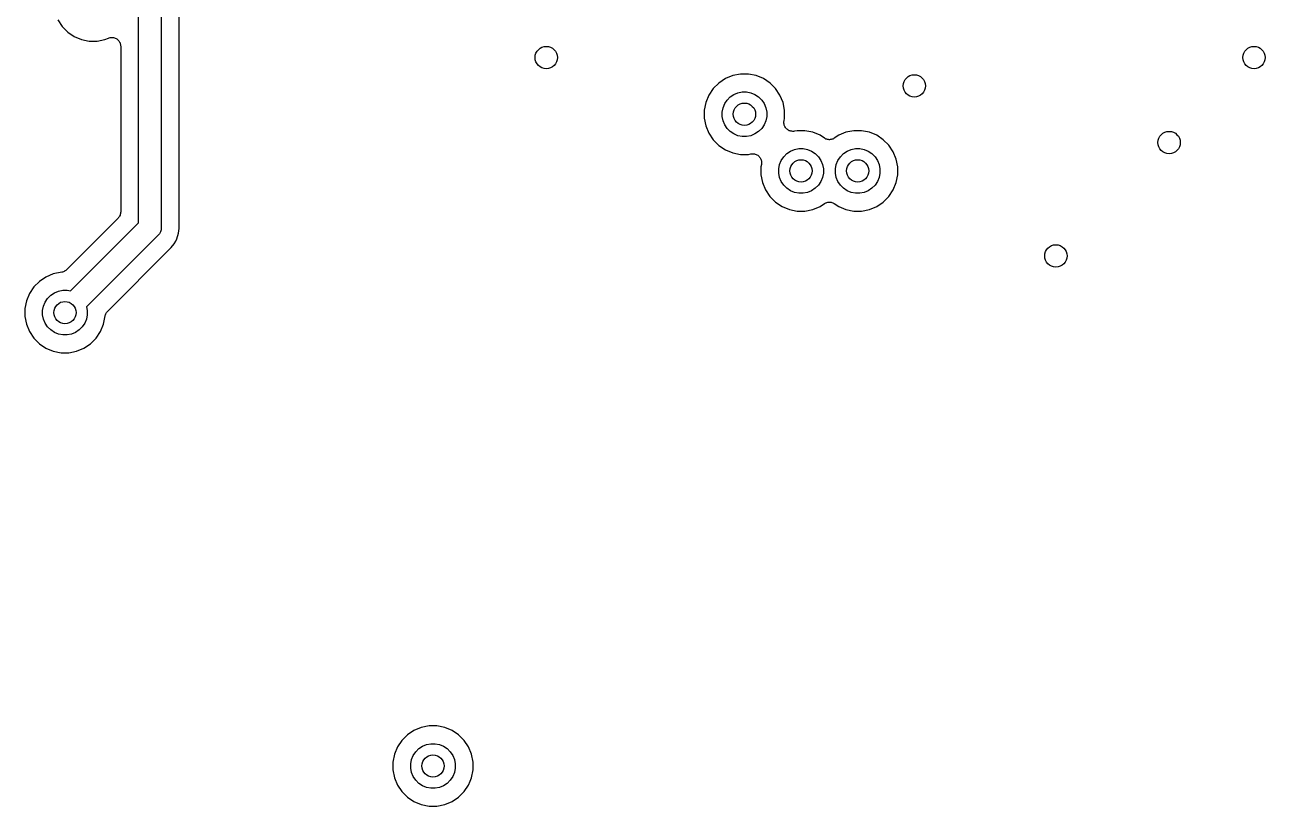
# Model space of a CAD drawing. Extents: x 4.56 to 9.07, y -4.98 to -1.83.
# Drawn here: x 7.47 to 8.017, y -3.068 to -2.723 of the extents above; entities that cross this region are included whole.
import ezdxf

# ---------------------------------------------------------------- set-up
doc = ezdxf.new("R2010")
doc.units = 0
doc.header["$MEASUREMENT"] = 0
doc.layers.add('BLACK', color=7, linetype='CONTINUOUS')

msp = doc.modelspace()

# ---------------------------------------------------------------- linework, layer by layer
at = {"layer": 'BLACK', "linetype": 'CONTINUOUS'}
for p, q in [((7.52, -2.81043), (7.52, -2.71053)), ((7.53, -2.71236), (7.53, -2.81225)), ((7.4843, -2.72089), (7.48624, -2.72379)), ((7.53787, -2.81167), (7.53787, -2.71725)), ((7.48624, -2.72379), (7.48871, -2.72626)), ((7.48871, -2.72626), (7.49161, -2.7282)), ((7.49161, -2.7282), (7.49483, -2.72954)), ((7.49483, -2.72954), (7.49826, -2.73022)), ((7.49826, -2.73022), (7.50174, -2.73022)), ((7.50174, -2.73022), (7.50517, -2.72954)), ((7.50517, -2.72954), (7.50668, -2.72891)), ((7.50668, -2.72891), (7.50671, -2.7289)), ((7.50671, -2.7289), (7.50671, -2.7289)), ((7.50671, -2.7289), (7.50672, -2.7289)), ((7.50672, -2.7289), (7.50673, -2.72889)), ((7.50673, -2.72889), (7.50709, -2.72878)), ((7.50709, -2.72878), (7.50745, -2.72868)), ((7.50745, -2.72868), (7.50746, -2.72868)), ((7.50746, -2.72868), (7.50747, -2.72867)), ((7.50747, -2.72867), (7.50784, -2.72864)), ((7.50784, -2.72864), (7.50822, -2.72861)), ((7.50822, -2.72861), (7.50823, -2.72861)), ((7.50823, -2.72861), (7.50824, -2.72861)), ((7.50824, -2.72861), (7.50861, -2.72865)), ((7.50861, -2.72865), (7.50898, -2.72869)), ((7.50898, -2.72869), (7.50899, -2.72869)), ((7.50899, -2.72869), (7.509, -2.72869)), ((7.509, -2.72869), (7.50936, -2.72881)), ((7.50936, -2.72881), (7.50971, -2.72892)), ((7.50971, -2.72892), (7.50972, -2.72892)), ((7.50972, -2.72892), (7.50973, -2.72892)), ((7.50973, -2.72892), (7.51006, -2.7291)), ((7.51006, -2.7291), (7.51039, -2.72928)), ((7.51039, -2.72928), (7.5104, -2.72929)), ((7.5104, -2.72929), (7.51041, -2.72929)), ((7.51041, -2.72929), (7.5107, -2.72954)), ((7.5107, -2.72954), (7.51098, -2.72977)), ((7.51098, -2.72977), (7.51099, -2.72978)), ((7.51099, -2.72978), (7.511, -2.72979)), ((7.511, -2.72979), (7.51123, -2.73008)), ((7.51123, -2.73008), (7.51147, -2.73037)), ((7.51147, -2.73037), (7.51147, -2.73038)), ((7.51147, -2.73038), (7.51148, -2.73038)), ((7.51148, -2.73038), (7.51166, -2.73072)), ((7.51166, -2.73072), (7.51183, -2.73105)), ((7.51183, -2.73105), (7.51183, -2.73106)), ((7.51183, -2.73106), (7.51184, -2.73106)), ((7.51184, -2.73106), (7.51194, -2.73143)), ((7.51194, -2.73143), (7.51205, -2.73178)), ((7.51205, -2.73178), (7.51205, -2.73179)), ((7.51205, -2.73179), (7.51206, -2.7318)), ((7.51206, -2.7318), (7.51209, -2.73218)), ((7.51209, -2.73218), (7.51213, -2.73255)), ((7.51213, -2.73255), (7.51213, -2.80554)), ((7.77621, -2.74874), (7.77374, -2.75121)), ((7.77911, -2.7468), (7.77621, -2.74874)), ((7.78233, -2.74546), (7.77911, -2.7468)), ((7.78576, -2.74478), (7.78233, -2.74546)), ((7.78924, -2.74478), (7.78576, -2.74478)), ((7.79267, -2.74546), (7.78924, -2.74478)), ((7.79589, -2.7468), (7.79267, -2.74546)), ((7.79879, -2.74874), (7.79589, -2.7468)), ((7.80126, -2.75121), (7.79879, -2.74874)), ((7.7718, -2.75411), (7.77046, -2.75733)), ((7.77374, -2.75121), (7.7718, -2.75411)), ((7.78123, -2.75485), (7.78284, -2.75378)), ((7.78284, -2.75378), (7.78463, -2.75304)), ((7.78463, -2.75304), (7.78653, -2.75266)), ((7.78653, -2.75266), (7.78847, -2.75266)), ((7.78847, -2.75266), (7.79037, -2.75304)), ((7.79037, -2.75304), (7.79216, -2.75378)), ((7.79216, -2.75378), (7.79377, -2.75485)), ((7.8032, -2.75411), (7.80126, -2.75121)), ((7.80454, -2.75733), (7.8032, -2.75411)), ((7.77046, -2.75733), (7.76978, -2.76076)), ((7.77766, -2.76153), (7.77804, -2.75963)), ((7.77804, -2.75963), (7.77878, -2.75784)), ((7.77878, -2.75784), (7.77985, -2.75623)), ((7.77985, -2.75623), (7.78123, -2.75485)), ((7.79377, -2.75485), (7.79515, -2.75623)), ((7.79515, -2.75623), (7.79622, -2.75784)), ((7.79622, -2.75784), (7.79696, -2.75963)), ((7.79696, -2.75963), (7.79734, -2.76153)), ((7.80522, -2.76076), (7.80454, -2.75733)), ((7.76978, -2.76076), (7.76978, -2.76424)), ((7.76978, -2.76424), (7.77046, -2.76767)), ((7.77766, -2.76347), (7.77766, -2.76153)), ((7.77804, -2.76537), (7.77766, -2.76347)), ((7.77878, -2.76716), (7.77804, -2.76537)), ((7.79696, -2.76537), (7.79622, -2.76716)), ((7.79734, -2.76347), (7.79696, -2.76537)), ((7.79734, -2.76153), (7.79734, -2.76347)), ((7.80495, -2.76575), (7.80499, -2.76538)), ((7.80499, -2.76538), (7.80522, -2.76424)), ((7.80522, -2.76424), (7.80522, -2.76076)), ((7.77046, -2.76767), (7.7718, -2.77089)), ((7.7718, -2.77089), (7.77374, -2.77379)), ((7.77985, -2.76877), (7.77878, -2.76716)), ((7.78123, -2.77015), (7.77985, -2.76877)), ((7.78284, -2.77122), (7.78123, -2.77015)), ((7.79377, -2.77015), (7.79216, -2.77122)), ((7.79515, -2.76877), (7.79377, -2.77015)), ((7.79622, -2.76716), (7.79515, -2.76877)), ((7.80492, -2.76612), (7.80495, -2.76575)), ((7.80492, -2.76613), (7.80492, -2.76612)), ((7.80492, -2.76614), (7.80492, -2.76613)), ((7.80495, -2.76651), (7.80492, -2.76614)), ((7.80499, -2.76689), (7.80495, -2.76651)), ((7.80499, -2.7669), (7.80499, -2.76689)), ((7.80499, -2.76691), (7.80499, -2.7669)), ((7.8051, -2.76727), (7.80499, -2.76691)), ((7.8052, -2.76763), (7.8051, -2.76727)), ((7.80521, -2.76763), (7.8052, -2.76763)), ((7.80521, -2.76764), (7.80521, -2.76763)), ((7.80539, -2.76798), (7.80521, -2.76764)), ((7.80556, -2.76831), (7.80539, -2.76798)), ((7.80557, -2.76831), (7.80556, -2.76831)), ((7.80557, -2.76832), (7.80557, -2.76831)), ((7.80581, -2.76862), (7.80557, -2.76832)), ((7.80604, -2.7689), (7.80581, -2.76862)), ((7.80605, -2.76891), (7.80604, -2.7689)), ((7.80606, -2.76892), (7.80605, -2.76891)), ((7.80635, -2.76916), (7.80606, -2.76892)), ((7.80663, -2.7694), (7.80635, -2.76916)), ((7.80664, -2.7694), (7.80663, -2.7694)), ((7.80665, -2.76941), (7.80664, -2.7694)), ((7.80698, -2.76959), (7.80665, -2.76941)), ((7.8073, -2.76977), (7.80698, -2.76959)), ((7.80731, -2.76977), (7.8073, -2.76977)), ((7.80732, -2.76978), (7.80731, -2.76977)), ((7.80768, -2.76989), (7.80732, -2.76978)), ((7.80804, -2.77), (7.80768, -2.76989)), ((7.80805, -2.77), (7.80804, -2.77)), ((7.80806, -2.77), (7.80805, -2.77)), ((7.80843, -2.77004), (7.80806, -2.77)), ((7.8088, -2.77008), (7.80843, -2.77004)), ((7.80881, -2.77008), (7.8088, -2.77008)), ((7.80882, -2.77008), (7.80881, -2.77008)), ((7.80919, -2.77005), (7.80882, -2.77008)), ((7.80957, -2.77002), (7.80919, -2.77005)), ((7.80959, -2.77002), (7.80957, -2.77002)), ((7.80962, -2.77001), (7.80959, -2.77002)), ((7.80959, -2.77002), (7.80959, -2.77002)), ((7.80959, -2.77002), (7.80959, -2.77002)), ((7.81076, -2.76978), (7.80962, -2.77001)), ((7.81424, -2.76978), (7.81076, -2.76978)), ((7.81767, -2.77046), (7.81424, -2.76978)), ((7.82089, -2.7718), (7.81767, -2.77046)), ((7.83233, -2.77046), (7.82911, -2.7718)), ((7.83576, -2.76978), (7.83233, -2.77046)), ((7.83924, -2.76978), (7.83576, -2.76978)), ((7.84267, -2.77046), (7.83924, -2.76978)), ((7.84589, -2.7718), (7.84267, -2.77046)), ((7.77374, -2.77379), (7.77621, -2.77626)), ((7.77621, -2.77626), (7.77911, -2.7782)), ((7.78463, -2.77196), (7.78284, -2.77122)), ((7.78653, -2.77234), (7.78463, -2.77196)), ((7.78847, -2.77234), (7.78653, -2.77234)), ((7.79037, -2.77196), (7.78847, -2.77234)), ((7.79216, -2.77122), (7.79037, -2.77196)), ((7.82281, -2.77308), (7.82089, -2.7718)), ((7.82314, -2.77326), (7.82281, -2.77308)), ((7.82346, -2.77343), (7.82314, -2.77326)), ((7.82347, -2.77344), (7.82346, -2.77343)), ((7.82349, -2.77345), (7.82347, -2.77344)), ((7.82385, -2.77355), (7.82349, -2.77345)), ((7.82419, -2.77366), (7.82385, -2.77355)), ((7.82421, -2.77366), (7.82419, -2.77366)), ((7.82423, -2.77367), (7.82421, -2.77366)), ((7.8246, -2.77371), (7.82423, -2.77367)), ((7.82496, -2.77375), (7.8246, -2.77371)), ((7.82497, -2.77375), (7.82496, -2.77375)), ((7.82499, -2.77375), (7.82497, -2.77375)), ((7.82536, -2.77371), (7.82499, -2.77375)), ((7.82572, -2.77368), (7.82536, -2.77371)), ((7.82574, -2.77368), (7.82572, -2.77368)), ((7.82575, -2.77367), (7.82574, -2.77368)), ((7.8261, -2.77357), (7.82575, -2.77367)), ((7.82646, -2.77347), (7.8261, -2.77357)), ((7.82647, -2.77346), (7.82646, -2.77347)), ((7.82649, -2.77345), (7.82647, -2.77346)), ((7.82682, -2.77328), (7.82649, -2.77345)), ((7.82714, -2.77311), (7.82682, -2.77328)), ((7.82717, -2.7731), (7.82714, -2.77311)), ((7.82719, -2.77308), (7.82717, -2.77309)), ((7.82717, -2.77309), (7.82717, -2.77309)), ((7.82717, -2.77309), (7.82717, -2.7731)), ((7.82911, -2.7718), (7.82719, -2.77308)), ((7.84879, -2.77374), (7.84589, -2.7718)), ((7.85126, -2.77621), (7.84879, -2.77374)), ((7.8532, -2.77911), (7.85126, -2.77621)), ((7.77911, -2.7782), (7.78233, -2.77954)), ((7.78233, -2.77954), (7.78576, -2.78022)), ((7.78576, -2.78022), (7.78924, -2.78022)), ((7.78924, -2.78022), (7.79038, -2.77999)), ((7.79038, -2.77999), (7.79041, -2.77998)), ((7.79041, -2.77998), (7.79041, -2.77998)), ((7.79041, -2.77998), (7.79041, -2.77998)), ((7.79041, -2.77998), (7.79043, -2.77998)), ((7.79043, -2.77998), (7.79081, -2.77995)), ((7.79081, -2.77995), (7.79118, -2.77992)), ((7.79118, -2.77992), (7.79119, -2.77992)), ((7.79119, -2.77992), (7.7912, -2.77992)), ((7.7912, -2.77992), (7.79157, -2.77996)), ((7.79157, -2.77996), (7.79194, -2.78)), ((7.79194, -2.78), (7.79195, -2.78)), ((7.79195, -2.78), (7.79196, -2.78)), ((7.79196, -2.78), (7.79231, -2.78011)), ((7.79231, -2.78011), (7.79268, -2.78022)), ((7.79268, -2.78022), (7.79269, -2.78023)), ((7.79269, -2.78023), (7.7927, -2.78023)), ((7.7927, -2.78023), (7.79302, -2.78041)), ((7.79302, -2.78041), (7.79335, -2.78059)), ((7.79335, -2.78059), (7.79336, -2.7806)), ((7.79336, -2.7806), (7.79337, -2.7806)), ((7.79337, -2.7806), (7.79365, -2.78084)), ((7.79365, -2.78084), (7.79394, -2.78108)), ((7.79394, -2.78108), (7.79395, -2.78109)), ((7.79395, -2.78109), (7.79396, -2.7811)), ((7.79396, -2.7811), (7.79419, -2.78138)), ((7.79419, -2.78138), (7.79443, -2.78168)), ((7.79443, -2.78168), (7.79443, -2.78169)), ((7.79443, -2.78169), (7.79444, -2.78169)), ((7.79444, -2.78169), (7.79461, -2.78202)), ((7.80378, -2.78284), (7.80485, -2.78123)), ((7.80485, -2.78123), (7.80623, -2.77985)), ((7.80623, -2.77985), (7.80784, -2.77878)), ((7.80784, -2.77878), (7.80963, -2.77804)), ((7.80963, -2.77804), (7.81153, -2.77766)), ((7.81153, -2.77766), (7.81347, -2.77766)), ((7.81347, -2.77766), (7.81537, -2.77804)), ((7.81537, -2.77804), (7.81716, -2.77878)), ((7.81716, -2.77878), (7.81877, -2.77985)), ((7.81877, -2.77985), (7.82015, -2.78123)), ((7.82015, -2.78123), (7.82122, -2.78284)), ((7.82878, -2.78284), (7.82985, -2.78123)), ((7.82985, -2.78123), (7.83123, -2.77985)), ((7.83123, -2.77985), (7.83284, -2.77878)), ((7.83284, -2.77878), (7.83463, -2.77804)), ((7.83463, -2.77804), (7.83653, -2.77766)), ((7.83653, -2.77766), (7.83847, -2.77766)), ((7.83847, -2.77766), (7.84037, -2.77804)), ((7.84037, -2.77804), (7.84216, -2.77878)), ((7.84216, -2.77878), (7.84377, -2.77985)), ((7.84377, -2.77985), (7.84515, -2.78123)), ((7.84515, -2.78123), (7.84622, -2.78284)), ((7.85454, -2.78233), (7.8532, -2.77911)), ((7.79461, -2.78202), (7.79479, -2.78236)), ((7.79501, -2.78462), (7.79478, -2.78576)), ((7.79478, -2.78576), (7.79478, -2.78924)), ((7.79479, -2.78236), (7.79479, -2.78237)), ((7.79479, -2.78237), (7.7948, -2.78237)), ((7.7948, -2.78237), (7.7949, -2.78273)), ((7.7949, -2.78273), (7.79501, -2.78309)), ((7.79501, -2.78309), (7.79501, -2.7831)), ((7.79501, -2.7831), (7.79501, -2.78311)), ((7.79501, -2.78311), (7.79505, -2.78349)), ((7.79505, -2.78425), (7.79501, -2.78462)), ((7.79505, -2.78349), (7.79508, -2.78386)), ((7.79508, -2.78388), (7.79505, -2.78425)), ((7.79508, -2.78386), (7.79508, -2.78387)), ((7.79508, -2.78387), (7.79508, -2.78388)), ((7.80266, -2.78653), (7.80304, -2.78463)), ((7.80266, -2.78847), (7.80266, -2.78653)), ((7.80304, -2.78463), (7.80378, -2.78284)), ((7.82122, -2.78284), (7.82196, -2.78463)), ((7.82196, -2.78463), (7.82234, -2.78653)), ((7.82234, -2.78653), (7.82234, -2.78847)), ((7.82766, -2.78653), (7.82804, -2.78463)), ((7.82766, -2.78847), (7.82766, -2.78653)), ((7.82804, -2.78463), (7.82878, -2.78284)), ((7.84622, -2.78284), (7.84696, -2.78463)), ((7.84696, -2.78463), (7.84734, -2.78653)), ((7.84734, -2.78653), (7.84734, -2.78847)), ((7.85522, -2.78576), (7.85454, -2.78233)), ((7.85522, -2.78924), (7.85522, -2.78576)), ((7.79478, -2.78924), (7.79546, -2.79267)), ((7.79546, -2.79267), (7.7968, -2.79589)), ((7.80304, -2.79037), (7.80266, -2.78847)), ((7.80378, -2.79216), (7.80304, -2.79037)), ((7.80485, -2.79377), (7.80378, -2.79216)), ((7.82122, -2.79216), (7.82015, -2.79377)), ((7.82196, -2.79037), (7.82122, -2.79216)), ((7.82234, -2.78847), (7.82196, -2.79037)), ((7.82804, -2.79037), (7.82766, -2.78847)), ((7.82878, -2.79216), (7.82804, -2.79037)), ((7.82985, -2.79377), (7.82878, -2.79216)), ((7.84622, -2.79216), (7.84515, -2.79377)), ((7.84696, -2.79037), (7.84622, -2.79216)), ((7.84734, -2.78847), (7.84696, -2.79037)), ((7.8532, -2.79589), (7.85454, -2.79267)), ((7.85454, -2.79267), (7.85522, -2.78924)), ((7.7968, -2.79589), (7.79874, -2.79879)), ((7.80623, -2.79515), (7.80485, -2.79377)), ((7.80784, -2.79622), (7.80623, -2.79515)), ((7.80963, -2.79696), (7.80784, -2.79622)), ((7.81153, -2.79734), (7.80963, -2.79696)), ((7.81347, -2.79734), (7.81153, -2.79734)), ((7.81537, -2.79696), (7.81347, -2.79734)), ((7.81716, -2.79622), (7.81537, -2.79696)), ((7.81877, -2.79515), (7.81716, -2.79622)), ((7.82015, -2.79377), (7.81877, -2.79515)), ((7.83123, -2.79515), (7.82985, -2.79377)), ((7.83284, -2.79622), (7.83123, -2.79515)), ((7.83463, -2.79696), (7.83284, -2.79622)), ((7.83653, -2.79734), (7.83463, -2.79696)), ((7.83847, -2.79734), (7.83653, -2.79734)), ((7.84037, -2.79696), (7.83847, -2.79734)), ((7.84216, -2.79622), (7.84037, -2.79696)), ((7.84377, -2.79515), (7.84216, -2.79622)), ((7.84515, -2.79377), (7.84377, -2.79515)), ((7.85126, -2.79879), (7.8532, -2.79589)), ((7.79874, -2.79879), (7.80121, -2.80126)), ((7.80121, -2.80126), (7.80411, -2.8032)), ((7.80411, -2.8032), (7.80733, -2.80454)), ((7.81767, -2.80454), (7.82089, -2.8032)), ((7.82089, -2.8032), (7.82281, -2.80192)), ((7.82281, -2.80192), (7.82283, -2.80191)), ((7.82283, -2.8019), (7.82286, -2.80189)), ((7.82283, -2.80191), (7.82283, -2.8019)), ((7.82283, -2.80191), (7.82283, -2.80191)), ((7.82286, -2.80189), (7.82318, -2.80172)), ((7.82318, -2.80172), (7.82351, -2.80155)), ((7.82351, -2.80155), (7.82353, -2.80154)), ((7.82353, -2.80154), (7.82354, -2.80153)), ((7.82354, -2.80153), (7.8239, -2.80143)), ((7.8239, -2.80143), (7.82425, -2.80133)), ((7.82425, -2.80133), (7.82426, -2.80132)), ((7.82426, -2.80132), (7.82428, -2.80132)), ((7.82428, -2.80132), (7.82465, -2.80129)), ((7.82465, -2.80129), (7.82501, -2.80125)), ((7.82501, -2.80125), (7.82503, -2.80125)), ((7.82503, -2.80125), (7.82504, -2.80125)), ((7.82504, -2.80125), (7.82541, -2.80129)), ((7.82541, -2.80129), (7.82577, -2.80133)), ((7.82577, -2.80133), (7.82579, -2.80134)), ((7.82579, -2.80134), (7.82581, -2.80134)), ((7.82581, -2.80134), (7.82615, -2.80145)), ((7.82615, -2.80145), (7.82651, -2.80155)), ((7.82651, -2.80155), (7.82653, -2.80156)), ((7.82653, -2.80156), (7.82654, -2.80157)), ((7.82654, -2.80157), (7.82686, -2.80174)), ((7.82686, -2.80174), (7.82719, -2.80192)), ((7.82719, -2.80192), (7.82911, -2.8032)), ((7.82911, -2.8032), (7.83233, -2.80454)), ((7.84267, -2.80454), (7.84589, -2.8032)), ((7.84589, -2.8032), (7.84879, -2.80126)), ((7.84879, -2.80126), (7.85126, -2.79879)), ((7.51097, -2.80832), (7.48816, -2.83113)), ((7.5112, -2.80804), (7.51097, -2.80832)), ((7.51144, -2.80776), (7.5112, -2.80804)), ((7.51145, -2.80774), (7.51144, -2.80776)), ((7.51146, -2.80773), (7.51145, -2.80774)), ((7.51163, -2.80741), (7.51146, -2.80773)), ((7.51181, -2.80709), (7.51163, -2.80741)), ((7.51182, -2.80705), (7.51181, -2.80707)), ((7.51181, -2.80707), (7.51181, -2.80709)), ((7.51193, -2.8067), (7.51182, -2.80705)), ((7.51204, -2.80636), (7.51193, -2.8067)), ((7.51205, -2.80631), (7.51204, -2.80633)), ((7.51204, -2.80633), (7.51204, -2.80636)), ((7.51209, -2.80595), (7.51205, -2.80631)), ((7.51213, -2.80559), (7.51209, -2.80595)), ((7.51213, -2.80554), (7.51213, -2.80555)), ((7.51213, -2.80555), (7.51213, -2.80555)), ((7.51213, -2.80555), (7.51213, -2.80555)), ((7.51213, -2.80555), (7.51213, -2.80559)), ((7.80733, -2.80454), (7.81076, -2.80522)), ((7.81076, -2.80522), (7.81424, -2.80522)), ((7.81424, -2.80522), (7.81767, -2.80454)), ((7.83233, -2.80454), (7.83576, -2.80522)), ((7.83576, -2.80522), (7.83924, -2.80522)), ((7.83924, -2.80522), (7.84267, -2.80454)), ((7.48997, -2.84046), (7.52, -2.81043)), ((7.52964, -2.81442), (7.52918, -2.81529)), ((7.52993, -2.81348), (7.52964, -2.81442)), ((7.53, -2.81275), (7.52993, -2.81348)), ((7.53, -2.81225), (7.53002, -2.8125)), ((7.53002, -2.8125), (7.53, -2.81275)), ((7.53, -2.81275), (7.53, -2.81275)), ((7.53769, -2.81502), (7.53789, -2.81294)), ((7.53789, -2.81184), (7.53787, -2.81167)), ((7.53789, -2.81201), (7.53789, -2.81184)), ((7.53789, -2.81206), (7.53789, -2.81201)), ((7.53794, -2.8125), (7.53789, -2.81206)), ((7.53789, -2.81294), (7.53794, -2.8125)), ((7.53789, -2.81294), (7.53789, -2.81294)), ((7.52836, -2.81621), (7.49704, -2.84753)), ((7.52855, -2.81605), (7.52836, -2.81621)), ((7.52918, -2.81529), (7.52855, -2.81605)), ((7.53443, -2.82131), (7.53576, -2.81969)), ((7.53576, -2.81969), (7.53641, -2.81847)), ((7.53641, -2.81846), (7.53695, -2.81745)), ((7.53641, -2.81847), (7.53641, -2.81846)), ((7.53695, -2.81745), (7.53769, -2.81502)), ((7.50637, -2.84934), (7.53352, -2.82219)), ((7.53352, -2.82219), (7.53356, -2.82215)), ((7.53356, -2.82215), (7.53369, -2.82205)), ((7.53369, -2.82205), (7.53381, -2.82193)), ((7.53381, -2.82193), (7.53415, -2.82165)), ((7.53415, -2.82165), (7.53443, -2.82131)), ((7.53443, -2.82131), (7.53443, -2.82131)), ((7.48812, -2.83117), (7.48784, -2.8314)), ((7.48815, -2.83114), (7.48812, -2.83117)), ((7.48816, -2.83113), (7.48815, -2.83114)), ((7.48815, -2.83114), (7.48815, -2.83114)), ((7.48815, -2.83114), (7.48815, -2.83114)), ((7.47621, -2.83624), (7.47374, -2.83871)), ((7.47911, -2.8343), (7.47621, -2.83624)), ((7.48233, -2.83296), (7.47911, -2.8343)), ((7.48608, -2.83222), (7.48233, -2.83296)), ((7.4861, -2.83222), (7.48608, -2.83222)), ((7.48612, -2.83221), (7.4861, -2.83222)), ((7.48614, -2.83221), (7.48612, -2.83221)), ((7.48649, -2.8321), (7.48614, -2.83221)), ((7.48684, -2.832), (7.48649, -2.8321)), ((7.48686, -2.83199), (7.48684, -2.832)), ((7.48688, -2.83199), (7.48686, -2.83199)), ((7.4872, -2.83182), (7.48688, -2.83199)), ((7.48752, -2.83165), (7.4872, -2.83182)), ((7.48754, -2.83164), (7.48752, -2.83165)), ((7.48756, -2.83163), (7.48754, -2.83164)), ((7.48784, -2.8314), (7.48756, -2.83163)), ((7.4718, -2.84161), (7.47046, -2.84483)), ((7.47374, -2.83871), (7.4718, -2.84161)), ((7.48123, -2.84235), (7.48284, -2.84128)), ((7.48284, -2.84128), (7.48463, -2.84054)), ((7.48463, -2.84054), (7.48653, -2.84016)), ((7.48653, -2.84016), (7.48847, -2.84016)), ((7.48847, -2.84016), (7.48997, -2.84046)), ((7.47046, -2.84483), (7.46978, -2.84826)), ((7.47766, -2.84903), (7.47804, -2.84713)), ((7.47804, -2.84713), (7.47878, -2.84534)), ((7.47878, -2.84534), (7.47985, -2.84373)), ((7.47985, -2.84373), (7.48123, -2.84235)), ((7.49704, -2.84753), (7.49734, -2.84903)), ((7.46978, -2.84826), (7.46978, -2.85174)), ((7.46978, -2.85174), (7.47046, -2.85517)), ((7.47766, -2.85097), (7.47766, -2.84903)), ((7.47804, -2.85287), (7.47766, -2.85097)), ((7.47878, -2.85466), (7.47804, -2.85287)), ((7.49696, -2.85287), (7.49622, -2.85466)), ((7.49734, -2.85097), (7.49696, -2.85287)), ((7.49734, -2.84903), (7.49734, -2.85097)), ((7.50454, -2.85517), (7.50529, -2.85137)), ((7.50529, -2.85134), (7.5053, -2.85132)), ((7.50529, -2.85137), (7.50529, -2.85134)), ((7.5053, -2.8513), (7.50541, -2.85095)), ((7.5053, -2.85132), (7.5053, -2.8513)), ((7.50541, -2.85095), (7.50552, -2.85061)), ((7.50552, -2.85061), (7.50553, -2.85059)), ((7.50553, -2.85057), (7.50571, -2.85025)), ((7.50553, -2.85059), (7.50553, -2.85057)), ((7.50571, -2.85025), (7.50588, -2.84993)), ((7.50588, -2.84993), (7.5059, -2.84991)), ((7.5059, -2.84991), (7.50591, -2.8499)), ((7.50591, -2.8499), (7.50614, -2.84962)), ((7.50614, -2.84962), (7.50637, -2.84934)), ((7.47046, -2.85517), (7.4718, -2.85839)), ((7.4718, -2.85839), (7.47374, -2.86129)), ((7.47985, -2.85627), (7.47878, -2.85466)), ((7.48123, -2.85765), (7.47985, -2.85627)), ((7.48284, -2.85872), (7.48123, -2.85765)), ((7.49377, -2.85765), (7.49216, -2.85872)), ((7.49515, -2.85627), (7.49377, -2.85765)), ((7.49622, -2.85466), (7.49515, -2.85627)), ((7.50126, -2.86129), (7.5032, -2.85839)), ((7.5032, -2.85839), (7.50454, -2.85517)), ((7.47374, -2.86129), (7.47621, -2.86376)), ((7.47621, -2.86376), (7.47911, -2.8657)), ((7.48463, -2.85946), (7.48284, -2.85872)), ((7.48653, -2.85984), (7.48463, -2.85946)), ((7.48847, -2.85984), (7.48653, -2.85984)), ((7.49037, -2.85946), (7.48847, -2.85984)), ((7.49216, -2.85872), (7.49037, -2.85946)), ((7.49589, -2.8657), (7.49879, -2.86376)), ((7.49879, -2.86376), (7.50126, -2.86129)), ((7.47911, -2.8657), (7.48233, -2.86704)), ((7.48233, -2.86704), (7.48576, -2.86772)), ((7.48576, -2.86772), (7.48924, -2.86772)), ((7.48924, -2.86772), (7.49267, -2.86704)), ((7.49267, -2.86704), (7.49589, -2.8657)), ((7.64483, -3.03296), (7.64161, -3.0343)), ((7.64826, -3.03228), (7.64483, -3.03296)), ((7.65174, -3.03228), (7.64826, -3.03228)), ((7.65517, -3.03296), (7.65174, -3.03228)), ((7.65839, -3.0343), (7.65517, -3.03296)), ((7.63624, -3.03871), (7.6343, -3.04161)), ((7.63871, -3.03624), (7.63624, -3.03871)), ((7.64161, -3.0343), (7.63871, -3.03624)), ((7.66129, -3.03624), (7.65839, -3.0343)), ((7.66376, -3.03871), (7.66129, -3.03624)), ((7.6657, -3.04161), (7.66376, -3.03871)), ((7.63296, -3.04483), (7.63228, -3.04826)), ((7.6343, -3.04161), (7.63296, -3.04483)), ((7.64128, -3.04534), (7.64235, -3.04373)), ((7.64235, -3.04373), (7.64373, -3.04235)), ((7.64373, -3.04235), (7.64534, -3.04128)), ((7.64534, -3.04128), (7.64713, -3.04054)), ((7.64713, -3.04054), (7.64903, -3.04016)), ((7.64903, -3.04016), (7.65097, -3.04016)), ((7.65097, -3.04016), (7.65287, -3.04054)), ((7.65287, -3.04054), (7.65466, -3.04128)), ((7.65466, -3.04128), (7.65627, -3.04235)), ((7.65627, -3.04235), (7.65765, -3.04373)), ((7.65765, -3.04373), (7.65872, -3.04534)), ((7.66704, -3.04483), (7.6657, -3.04161)), ((7.66772, -3.04826), (7.66704, -3.04483)), ((7.63228, -3.04826), (7.63228, -3.05174)), ((7.64016, -3.04903), (7.64054, -3.04713)), ((7.64016, -3.05097), (7.64016, -3.04903)), ((7.64054, -3.04713), (7.64128, -3.04534)), ((7.65872, -3.04534), (7.65946, -3.04713)), ((7.65946, -3.04713), (7.65984, -3.04903)), ((7.65984, -3.04903), (7.65984, -3.05097)), ((7.66772, -3.05174), (7.66772, -3.04826)), ((7.63228, -3.05174), (7.63296, -3.05517)), ((7.63296, -3.05517), (7.6343, -3.05839)), ((7.64054, -3.05287), (7.64016, -3.05097)), ((7.64128, -3.05466), (7.64054, -3.05287)), ((7.64235, -3.05627), (7.64128, -3.05466)), ((7.65872, -3.05466), (7.65765, -3.05627)), ((7.65946, -3.05287), (7.65872, -3.05466)), ((7.65984, -3.05097), (7.65946, -3.05287)), ((7.66641, -3.05668), (7.66704, -3.05517)), ((7.66704, -3.05517), (7.66772, -3.05174)), ((7.6343, -3.05839), (7.63624, -3.06129)), ((7.63624, -3.06129), (7.63871, -3.06376)), ((7.64373, -3.05765), (7.64235, -3.05627)), ((7.64534, -3.05872), (7.64373, -3.05765)), ((7.64713, -3.05946), (7.64534, -3.05872)), ((7.64903, -3.05984), (7.64713, -3.05946)), ((7.65097, -3.05984), (7.64903, -3.05984)), ((7.65287, -3.05946), (7.65097, -3.05984)), ((7.65466, -3.05872), (7.65287, -3.05946)), ((7.65627, -3.05765), (7.65466, -3.05872)), ((7.65765, -3.05627), (7.65627, -3.05765)), ((7.66129, -3.06376), (7.66376, -3.06129)), ((7.66376, -3.06129), (7.6657, -3.05839)), ((7.6657, -3.05839), (7.66641, -3.05668)), ((7.66641, -3.05668), (7.66641, -3.05668)), ((7.63871, -3.06376), (7.64161, -3.0657)), ((7.64161, -3.0657), (7.64483, -3.06704)), ((7.65517, -3.06704), (7.65839, -3.0657)), ((7.65839, -3.0657), (7.66129, -3.06376)), ((7.64483, -3.06704), (7.64826, -3.06772)), ((7.64826, -3.06772), (7.65174, -3.06772)), ((7.65174, -3.06772), (7.65517, -3.06704))]:
    msp.add_line(p, q, dxfattribs=at)
at = {"layer": 'BLACK'}
for centre in [(7.7, -2.7375), (8.0125, -2.7375), (7.8625, -2.75), (7.7875, -2.7625), (7.975, -2.775), (7.8125, -2.7875), (7.8375, -2.7875), (7.925, -2.825), (7.4875, -2.85), (7.65, -3.05)]:
    msp.add_circle(centre, 0.00492, dxfattribs=at)

doc.saveas('drawing.dxf')
